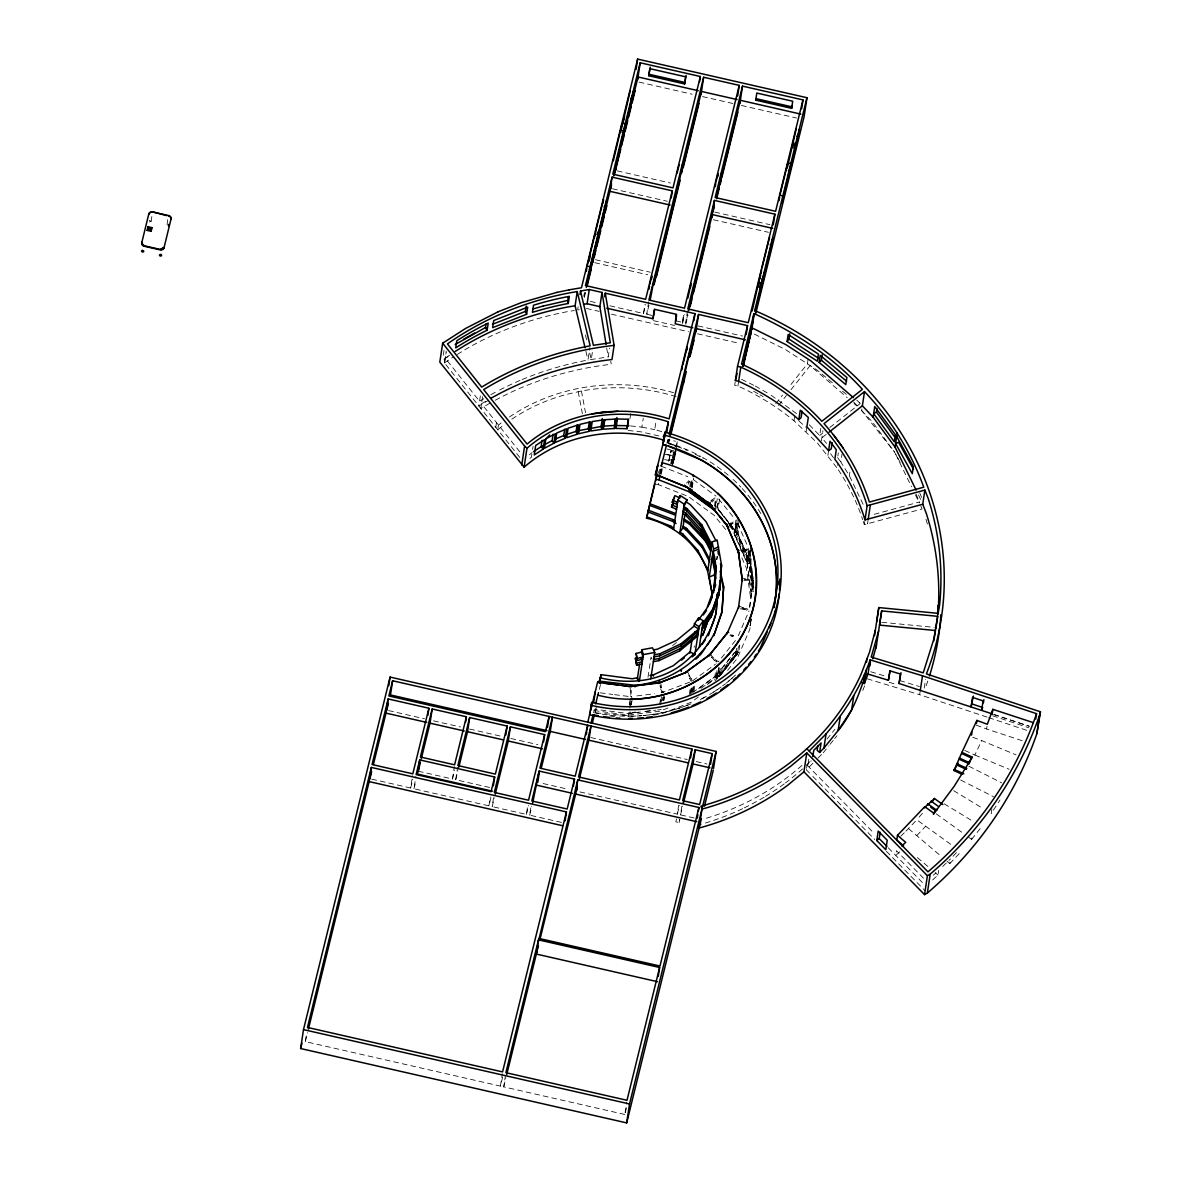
<?xml version="1.0" encoding="UTF-8"?>
<svg xmlns="http://www.w3.org/2000/svg" width="1182" height="1182" viewBox="0 0 1182 1182"><rect width="100%" height="100%" fill="white"/><g stroke="black" fill="none" stroke-linecap="round" stroke-linejoin="round"><path stroke-width="0.75" stroke-dasharray="5 3.75" d="M149.287 221.965L151.133 221.182L149.183 220.532M167.622 219.734L166.972 225.821M614.537 694.661L630.538 696.686L631.557 688.264M716.839 559.736L717.267 556.427M749.477 607.09L753.451 579.712M751.25 594.443L747.009 563.075L734.495 534.766L736.312 522.769M749.787 607.282L753.082 582.49M751.191 618.94L749.802 629.326L737.287 658.315L727.285 670.77M151.104 221.448L151.917 216.129M502.631 1077.142L500.429 1086.11L305.325 1041.608L306.67 1032.743M443.28 355.235L444.048 350.064M519.814 457.464L444.476 362.889L446.264 351.054M444.58 362.815L446.102 352.753M371.665 779.115L410.656 788.01L412.533 775.599M490.914 797.717L488.92 805.858L413.966 788.763L415.857 776.352M480.35 395.955L478.828 406.017A311.974 281.818 8.6 0 1 488.742 400.196M482.611 396.679L480.823 408.499L490.56 402.781M496.484 422.55L495.775 427.278A184.555 166.706 8.6 0 1 501.109 423.008M498.006 428.194L498.479 425.047M418.236 771.196L452.47 778.997L454.346 766.586M489.643 787.478L455.72 779.736L457.597 767.325M531.885 454.139L531.412 457.286L528.531 459.576M532.594 449.411L533.082 446.249M488.92 805.858L490.249 796.993M493.515 797.732L492.17 806.597L494.342 797.732M578.131 306.788L577.643 309.935L579.254 309.669M583.834 296.209L584.381 292.663M522.134 379.555A311.974 281.818 8.6 0 1 587.986 360.037L589.862 347.611M592.33 352.399L591.251 359.491L589.596 352.487M493.884 806.996L526.404 814.413L527.748 805.533M561.465 822.406L529.669 815.152L530.999 806.287M590.409 359.624L608.183 356.964L609.528 348.099M500.429 1086.11L502.306 1073.699M624.85 1114.493L503.724 1086.864L505.335 1076.226M651.962 315.417L643.496 313.481L644.84 304.616M629.976 418.635L630.774 413.316M648.637 301.809L646.761 314.235L648.948 305.325M595.24 712.524L595.698 708.831M596.452 706.334L594.93 713.987M630.523 425.904L641.9 427.145L643.244 418.28M661.728 431.593L654.739 429.627L656.069 420.762M675.941 320.883L682.383 322.346L684.26 309.935M725.645 529.477L714.002 515.175L688.308 496.484L658.433 484.694L659.157 479.966M660.28 472.564L660.797 469.121M660.457 473.805L661.418 467.496M687.51 310.674L685.634 323.1L687.821 314.19M667.815 442.792L668.288 439.615L675.469 441.241M629.238 705.27L630.272 698.399M627.997 716.676L628.543 713.056L635.428 712.155L628.543 713.056M629.799 704.768L630.302 701.458M629.873 708.151L630.878 701.517M630.907 704.679L631.41 701.369M630.996 705.181L631.498 701.872M631.424 704.531L632.178 699.567M675.587 450.992L672.853 462.384L668.628 461.423L671.243 450.298L674.065 450.948M668.628 461.423L671.243 450.298L670.608 453.341L674.833 454.302M673.651 452.204L674.937 452.499M672.292 465.427L674.878 451.376M672.602 463.61L673.858 455.897M672.794 463.654L674.065 455.942M674.494 454.316L673.149 454.272M673.947 460.404L675.557 453.888M675.144 454.789L675.321 453.725L675.336 454.73M676.119 450.209L677.271 441.654L675.277 449.766M676.739 446.279L674.464 445.762L676.739 446.279L676.946 443.531M677.138 443.693L676.577 445.762M648.017 677.168L651.06 657.074L653.351 661.698M689.8 486.6L690.849 479.729M690.687 486.925L691.692 480.276M691.189 485.507L692.534 476.642M691.455 487.412L692.46 480.764M691.795 487.028L692.8 480.38M692.224 487.9L693.731 477.942M659.645 704.502L660.649 697.868M660.753 701.532L661.506 696.567M660.679 704.768L661.698 697.557M662.26 700.645L662.762 697.336M663.132 700.232L663.634 696.922M663.353 700.704L664.358 694.07M664.151 700.128L664.653 696.819M714.445 506.059L715.45 499.41M715.11 506.679L716.115 500.03M715.243 507.004L716.455 499.646M715.465 510.787L717.252 498.73M735.145 382.141L734.672 385.288L737.923 386.041A233.268 210.721 8.6 0 1 793.994 420.792L817.501 443.176L837.299 468.294L838.023 463.566M625.115 1112.72L626.726 1102.067M717.046 508.26L718.301 499.986M689.224 694.765L690.48 686.491M717.489 507.965L718.745 499.69M690.421 693.125L691.426 686.225M719.631 499.114L718.065 509.516L720.266 512.294M690.657 693.317L691.662 686.683M691.086 693.745L692.091 687.126M691.618 690.938L692.12 687.614M737.923 386.041L738.647 381.313M692.534 691.5L694.041 681.556M692.903 691.898L693.893 685.264M693.982 691.16L694.735 686.195M579.904 791.925L677.286 814.147L678.616 805.267M716.691 559.633L717.193 556.234L717.932 559.751M676.562 818.875L675.838 821.815L679.103 822.554L679.576 819.392M694.1 817.974L680.537 814.886L682.413 802.46M735.898 520.228L733.904 533.466L735.086 532.698L737.095 519.445M749.536 551.255L748.043 561.184L746.655 561.657L734.982 535.239L736.741 523.656M738.322 520.139L736.563 531.723L735.529 532.402L737.036 522.474M692.578 692.667L714.874 676.414L715.612 671.45M748.043 561.184L736.534 534.722L738.292 523.124M698.665 688.648L715.657 676.267L716.425 671.125M750.496 555.643L749.757 560.608L748.561 561.007L737.051 534.545L738.809 522.946M701 688.352L715.937 677.611L716.942 670.992M736.696 648.312L735.943 653.277L717.577 675.808L716.366 674.996L717.119 670.017M716.292 678.01L717.297 671.391M752.195 576.934L750.452 563.784L738.011 534.663L739.341 525.916M717.001 678.808L718.759 667.209M717.577 675.808L718.833 667.534M739.74 645.18L738.735 651.799L737.302 654.193L718.804 676.636L718.035 676.119L719.291 667.83M720.34 668.539L719.084 676.828L738.735 651.799M746.655 561.657L748.664 548.418M747.009 563.075L748.812 551.078M752.816 582.032L751.309 591.96L747.216 563.607L749.225 550.369L753.318 578.707M748.561 561.007L750.555 547.768M714.933 680.995L734.436 656.764L735.559 651.105L738.351 652.154L720.34 675.144M751.324 581.189L748.871 563.459L750.88 550.206M751.87 581.13L749.432 563.415L750.673 555.126M718.035 676.119L736.386 653.587L737.14 648.608M750.452 563.784L751.279 558.347M737.228 654.665L738.292 647.573M753.54 586.863L752.786 591.827L751.575 582.962M751.087 619.028L750.053 625.884L750.511 624.584M750.792 623.224L750.053 625.884L751.309 619.796M793.994 420.792L794.703 416.064M808.119 359.092L807.409 363.82L789.34 386.544M806.168 431.607L806.892 426.879M809.271 424.826L819.702 435.478L820.781 428.386M821.387 441.004L822.938 430.765M827.888 455.425L828.597 450.697M837.846 456.03L838.319 452.869M863.082 504.3L849.356 475.666L840.845 462.044L842.042 454.154M849.356 475.666L849.902 472.106M806.597 768.256L807.084 765.094L811.251 760.883M808.06 764.104L808.872 758.785M900.137 462.295L894.346 451.834L861.648 410.523L862.372 405.795M920.881 506.118L922.019 508.984L864.293 524.631L864.766 521.469M868.223 519.179L867.514 523.907L866.495 520.996M987.044 717.105L919.64 694.706L920.364 689.978M924.25 688.087L925.58 679.222M932.598 879.955L938.02 875.094L938.744 870.366M947.048 861.294L949.796 863.628L950.269 860.481M1022.105 740.671L986.615 728.999L987.325 724.27M968.708 837.255L971.663 839.368L972.372 834.64M991.89 808.769L991.181 813.497L1000.016 799.992M694.174 647.322L694.381 645.948M674.715 456.429C673.592 460.995 674.346 454.509 674.567 457.079M674.272 458.247L674.449 457.493M305.325 1041.608L307.527 1032.654M410.656 788.01L412.843 779.145M413.966 788.763L415.975 780.622M452.47 778.997L454.656 770.103M455.72 779.736L457.907 770.856M584.174 296.239L585.031 292.722M584.322 297.45L585.607 292.176M643.496 313.481L645.682 304.587M526.404 814.413L528.576 805.548M529.669 815.152L531.826 806.36M682.383 322.346L684.127 315.225M682.531 323.513L684.733 314.604M685.796 324.267L687.983 315.372M593.586 712.643L594.443 709.156M599.333 689.357L600.53 684.467M594.871 712.835L595.728 709.363L628.469 713.529L643.052 711.727M503.724 1086.864L505.896 1078.014M658.832 476.021L660.827 467.85M666.943 443.176L667.815 439.601M667.49 442.851L668.288 439.615M660.856 473.406L662.171 468.057M668.288 443.132L669.175 439.571M658.433 484.694L654.931 483.896M661.019 474.573L662.334 469.224M668.894 442.526L669.766 438.965M672.13 464.053L675.365 450.726M672.691 463.802L675.882 450.844M673.031 463.477L675.941 451.066M677.286 814.147L679.443 805.356M680.537 814.886L682.694 806.109M679.103 822.554L679.827 819.614M625.293 1112.72L626.593 1107.401M862.816 690.495L864.736 685.486M738.336 635.724L749.019 610.991M734.436 656.764L739.459 645.121M657.753 473.923L660.531 467.762M688.279 484.265L689.623 481.281L687.377 483.852M964.778 750.422L974.825 755.032L981.71 740.597L1016.106 754.87M971.663 839.368L981.725 826.632M775.776 403.579L782.558 395.069M778.51 405.411L786.429 395.453M790.95 389.764L810.158 365.607L847.184 397.61M735.44 640.526L718.375 661.743L711.328 656.985L716.868 663.176M716.366 674.996L734.583 652.361L735.943 653.277M715.657 676.267L735.16 652.036M720.222 675.69L737.332 654.429M826.972 739.119L834.891 729.324M823.204 752.831L828.937 745.739M830.074 744.32L833.517 740.05M834.669 738.632L836.959 735.795M919.168 817.102L922.714 812.98M686.565 483.216L688.84 480.616M709.156 503.901L714.829 497.386M712.111 502.099L714.223 499.676M905.914 831.168L916.804 819.85L952.175 845.337M916.789 835.615L925.639 826.218M953.002 856.256L956.74 852.281M949.796 863.628L961.01 851.72M806.523 765.079L810.35 761.208M812.847 763.291L806.36 769.822L811.532 775.082M818.018 758.061L821.904 754.131M900.684 836.265L904.614 832.438M942.66 866.539L950.505 858.9M899.724 851.838L895.749 855.413L896.458 850.685L925.27 880.029M933.307 875.227L936.026 872.789M529.255 454.848L532.122 452.558M672.588 645.608L676.872 642.21M826.203 434.429L821.859 437.857L826.543 443.383M819.702 435.478L822.598 433.203M829.838 427.5L860.245 403.535L857.497 401.171M691.219 681.526L689.49 678.054L692.238 681.128L715.391 664.254M698.37 696.981L691.101 702.271L662.275 713.559M707.338 684.452L714.8 679.089M449.544 355.221L445.186 358.146L479.552 401.274A311.974 281.818 8.6 0 1 483.763 398.748M443.915 359.431L449.633 355.59M444.476 362.889L453.061 357.112M710.87 500.607L715.317 497.696M729.131 524.675L734.79 520.952M730.402 525.103L733.121 523.316L730.461 524.217M457.316 354.408L464.674 349.872A310.482 280.459 8.6 0 1 567.035 311.738L574.393 310.497M485.699 401.319L481.532 403.771L521.631 454.124M495.273 400.255L500.607 397.388A308.635 278.789 8.6 0 1 565.218 372.803L576.565 370.069A308.635 278.789 8.6 0 1 611.271 364.278L610.754 361.264M689.594 682.162L661.403 692.903L660.058 685.501L663.501 692.371M667.963 707.988L659.704 711.224L627.745 715.14L592.477 710.323M726.25 524.572L732.574 522.414M734.982 535.239L736.534 534.722M737.051 534.545L738.085 534.19L749.757 560.608L753.082 581.027M747.334 548.862L740.597 551.152L747.807 550.502M741.868 551.817L747.718 549.822M874.237 514.347L919.847 501.862M676.089 396.605A181.201 163.692 8.6 0 0 581.426 391.006L566.06 394.507A181.201 163.692 8.6 0 0 511.51 419.403M628.469 713.529L638.945 712.229M645.919 711.357L651.149 710.707M630.538 696.686L631.631 696.553M636.891 695.917L643.894 695.046M645.638 694.839L654.4 693.76M644.884 711.505L655.818 710.175M657.635 709.939L661.285 709.495M653.277 715.125L660.575 714.223M738.041 550.369L747.615 549.497M747.216 563.607L748.871 563.459M749.432 563.415L750.526 563.312L752.875 581.042M744.069 580.584L749.004 580.126L744.542 579.52L749.004 579.106L742.399 578.205M673.932 456.193L672.661 456.311L673.947 456.607M595.979 712.864L632.296 716.159A153.291 138.471 8.6 0 0 641.501 715.671M881.787 622.279L934.208 627.361M628.189 430.47L641.191 431.873L662.762 436.823M600.308 692.844L612.749 694.425M609.557 715.952L614.98 716.632M742.222 608.065L748.103 608.863M740.006 608.774L747.925 609.853M641.9 427.145L654.739 429.627M639.078 82.105L692.194 94.22M702.536 96.584L732.825 103.484M741.424 105.449L796.565 118.023M617.27 170.902L670.386 183.018M612.439 188.765L667.313 201.28M714.785 212.11L769.91 224.683M713.352 219.734L768.492 232.307M595.462 259.715L650.336 272.229M594.723 262.685L647.839 274.8M590.379 301.366L597.471 302.991M609.853 305.813L641.723 313.082M698.089 325.937L742.562 336.072M653.351 320.632L674.582 325.464M586.405 308.458L599.156 311.368M611.389 314.161L688.515 331.743M697.454 333.782L739.43 343.356M669.633 443.871L676.784 445.496M667.106 449.042L670.49 449.825M671.066 451.524L675.277 452.484M674.907 452.706L673.592 452.455L670.933 463.359L672.218 463.654M667.062 454.346L674.213 455.986M664.712 454.198L674.006 456.355M673.592 457.966L672.307 457.67L673.504 458.424M672.248 457.922L673.563 458.188M673.149 459.783L671.864 459.502L673.06 460.256M671.804 459.739L673.119 460.005M664.52 459.532L673.371 461.556M672.706 461.615L671.42 461.32L672.602 462.073M671.361 461.571L672.661 461.822M590.69 737.509L687.274 759.538M696.228 761.577L706.954 764.03M388.538 710.574L424.515 718.774M433.513 720.828L460.492 726.974M469.49 729.028L501.862 736.416M510.86 738.469L537.84 744.616M543.07 783.533L567.774 789.162M870.765 671.745L885.791 676.326M899.783 680.566L919.448 686.55M889.174 682.295L896.104 684.393M867.293 678.808L919.64 694.706M993.826 714.608L1029.315 726.28L993.885 714.416M992.658 715.79L1028.946 727.846M988.758 717.681L1026.774 730.313M976.199 725.142L986.615 728.999M972.786 737.287L981.71 740.597M739.031 606.13L748.014 609.528M742.133 608.39L747.659 610.473M729.944 635.561L733.047 636.729L729.412 634.261L733.579 635.842L728.171 632.193M661.226 466.225L687.776 476.701M974.825 755.032L1009.206 769.305M741.572 379.333L753.717 385.273M754.323 334.107L785.188 349.399L817.412 370.306L827.149 378.403M968.856 766.202L1001.656 782.839M960.656 780.031L993.456 796.668M753.599 391.257L758.356 393.902M759.937 394.773L763.099 396.531M755.239 386.012L769.822 394.389M953.682 790.684L981.799 807.794M944.226 803.819L973.909 821.874M771.166 395.29L796.919 413.848M736.386 653.587L737.302 654.193M714.15 660.132L716.528 661.743M936.292 813.881L962.813 833M693.361 479.641L715.952 496.085M828.538 379.57L834.108 384.194M842.456 391.139L846.637 394.611M908.53 828.626L941.537 856.625M917.395 857.585L928.402 866.923M935.272 872.759L938.02 875.094M854.039 403.535L856.787 405.899M798.943 421.014L805.814 427.116M807.084 765.094L874.059 833.325M888.229 847.76L923.305 883.471M812.817 776.397L874.754 839.501M886.382 851.321L925.092 890.755M853.67 402.057L857.186 405.781M861.648 410.523L872.419 421.93L894.346 451.834M710.604 654.592L716.794 661.506M714.874 676.414L715.937 677.611M688.604 675.498L693.095 680.507M718.626 498.967L734.746 518.809M718.154 509.634L722.675 515.189M723.798 516.564L737.332 533.215L750.171 562.277L752.313 577.141M734.362 535.18L736.622 537.958L749.447 567.005L751.457 580.864M729.811 525.281L735.529 532.402M729.368 525.576L735.086 532.698M738.085 534.19L718.124 509.043L738.085 534.19L750.526 563.312M721.375 513.682L738.011 534.663M837.61 457.611L840.845 462.044M830.591 453.711L833.768 458.069M687.569 671.834L692.238 681.128M660.738 689.269L662.496 692.77L660.679 682.753M918.473 494.933L920.822 499.764M895.867 454.582L911.499 486.792M915.415 494.844L919.315 502.897M737.716 523.656L747.925 546.764M741.868 557.815L746.285 567.803L750.673 598.166M916.153 494.15L919.537 502.69M585.43 334.979L586.686 340.224M585.917 351.276L587.986 360.037M581.426 391.006L585.548 412.784M578.22 391.73L582.49 414.35M630.109 688.16L631.897 698.06M629.991 711.8L630.169 712.805M606.691 347.981L608.183 356.964M752.579 578.958L753.614 586.198M751.693 582.593L752.949 591.251M752.121 582.903L753.348 591.768M753.111 582.815L754.042 589.907M752.432 578.692L753.584 587.498M732.219 678.054A153.202 138.383 8.6 0 1 722.542 685.915M721.094 686.978A153.202 138.383 8.6 0 1 699.478 699.951A153.291 138.471 8.6 0 0 705.669 696.7M643.835 715.479A153.202 138.383 8.6 0 0 691.16 703.733A153.291 138.471 8.6 0 1 643.333 715.509M642.048 715.642A153.202 138.383 8.6 0 1 595.551 713.012M667.18 442.629A156.467 141.352 8.6 0 1 700.926 456.503M702.492 457.375A156.467 141.352 8.6 0 1 729.072 475.873M733.047 479.39A156.467 141.352 8.6 0 1 740.937 487.176M742.207 488.535A156.467 141.352 8.6 0 1 762.523 516.519M509.457 416.965A184.555 166.706 8.6 0 1 673.622 392.705M927.811 681.039A317.869 287.137 8.6 0 1 925.432 687.806M856.802 400.137A317.869 287.137 8.6 0 1 859.358 402.722M919.685 492.82A317.869 287.137 8.6 0 1 921.783 497.903M925.949 519.267A314.545 284.138 8.6 0 1 928.003 526.167M838.289 469.771A233.268 210.721 8.6 0 1 862.727 519.711M863.259 521.351A233.268 210.721 8.6 0 1 864.293 524.631M802.608 768.876A261.03 235.809 8.6 0 1 785.572 782.853M784.198 783.873A261.03 235.809 8.6 0 1 765.596 796.313M764.104 797.2A261.03 235.809 8.6 0 1 744.202 807.912M742.636 808.665A261.03 235.809 8.6 0 1 701.473 824.179M801.957 765.375A261.03 235.809 8.6 0 1 703.896 818.949M498.08 429.539A181.201 163.692 8.6 0 1 504.655 424.323M490.885 394.67A311.974 281.818 8.6 0 1 498.139 390.769M499.602 390.016A311.974 281.818 8.6 0 1 520.612 380.19M668.657 443.693A155.743 140.688 8.6 0 1 687.2 450.49M695.312 454.287A155.743 140.688 8.6 0 1 703.142 458.453M735.544 674.981A153.291 138.471 8.6 0 1 726.324 682.974M717.769 689.283A153.291 138.471 8.6 0 1 711.8 693.14M670.977 463.137L672.159 463.891L670.977 463.137M669.086 459.591L673.297 460.566L669.086 459.591"/><path stroke-width="1.5" d="M723.65 586.641L722.113 611.05L713.78 635.68L721.862 612.66L723.65 586.641L720.311 571.187M717.046 599.658L716.056 613.901L717.43 596.127M701.872 630.036L711.062 616.974L718.878 595.167L719.882 580.923M718.878 595.167L720.089 580.525M720.459 575.191L720.828 569.842L720.503 572.029M720.222 581.5L719.602 590.394L711.786 612.202L702.581 625.263M720.473 577.939L721.552 565.114L717.134 539.982L712.096 541.977L707.663 571.364L711.992 592.891L709.274 576.979L714.371 574.969L715.14 569.813M716.573 595.034L719.602 590.394L721.552 565.114M711.564 598.358L712.199 591.517M713.662 592.492L715.361 570.611L712.436 556.072M718.242 549.32L713.145 551.344C718.553 569.709 715.465 589.759 707.752 607.046M715.701 584.662L714.046 589.892L716.07 565.883M675.941 320.883L676.562 314.501M752.86 609.513L752.934 609.04C763.217 567.39 748.989 522.68 718.065 493.293L718.006 493.751M141.751 242.783L141.825 242.31A3.118 2.822 8.6 0 0 144.204 245.753L160.235 249.417A3.236 2.925 8.6 0 0 164.091 247.289L164.017 247.762A3.236 2.925 8.6 0 1 160.176 249.89L144.13 246.225A3.118 2.822 8.6 0 1 141.751 242.783L148.769 214.031A3.221 2.911 8.6 0 1 152.611 211.918L168.745 215.597A3.044 2.748 8.6 0 1 171.05 218.951L170.976 219.424A3.044 2.748 8.6 0 0 168.671 216.07L168.745 215.597M148.769 214.031L148.71 214.503A3.221 2.911 8.6 0 1 150.868 212.405M147.115 230.401A4.122 1.345 -34.6 0 1 149.36 228.791L149.464 228.348A4.122 1.138 61.1 0 0 148.001 226.737L147.129 230.401L151.148 231.317L152.035 227.683L148.016 226.767M149.449 228.392L149.937 228.495A4.122 1.345 -34.6 0 1 152.064 227.668M149.36 228.776L149.833 228.894A4.122 1.138 61.1 0 1 151.163 231.317M152.611 211.918L166.869 215.656M701.399 818.683L626.682 1122.9L300.627 1048.537L303.493 1029.611L390.075 677.079L716.129 751.442L713.529 768.64M308.413 1029.064L369.183 781.612L371.325 767.428L566.429 811.916L565.085 820.796M371.237 769.851L369.892 778.716L371.636 771.624M388.775 685.678L390.075 677.079M373.379 764.532L386.012 713.13L388.154 698.931L428.918 708.24L427.84 715.332M387.814 703.068L386.736 710.16L388.405 703.393M498.213 311.738L465.664 328.389L442.674 343.194L439.807 362.12L524.099 467.2A139.062 125.617 8.6 0 1 663.811 440.192M690.598 757.898L691.928 749.019L392.616 680.758L390.474 694.957L546.971 730.653M493.322 785.867L494.667 777.002L419.713 759.908L417.571 774.107L492.51 791.201M419.58 762.316L418.236 771.196L420.423 762.301M486.098 323.942L485.492 327.532L487.147 330.206A310.482 280.459 8.6 0 0 455.735 347.877L456.813 340.756A310.482 280.459 8.6 0 1 488.225 323.085L487.147 330.206L485.551 327.503L455.144 344.523M421.294 758.741L430.026 723.162L432.184 708.978L466.402 716.78L465.605 722.113M526.625 314.249L527.704 307.128L493.707 320.544L492.628 327.665L526.625 314.249L525.399 311.398L526.212 306.064M458.779 767.295L467.525 731.717L469.668 717.533L507.167 726.073L505.822 734.953M521.75 464.984L524.601 446.057L442.674 343.194M524.099 467.2L526.965 448.273L524.601 446.057M542.095 440.339L541.134 446.648L543.144 449.13L534.249 454.952L535.682 445.496L544.577 439.66L543.144 449.13M545.862 438.817L544.429 448.273L553.9 443.235L555.333 433.764L545.862 438.817L549.719 434.976M567.981 296.948L568.291 303.464A310.482 280.459 8.6 0 0 532.432 312.344L533.496 305.222A310.482 280.459 8.6 0 1 569.369 296.342L568.291 303.464L567.508 300.494L543.203 306.035M553.9 443.235L552.142 440.605L553.102 434.296M495.214 794.186L508.275 741.011L510.417 726.827L544.666 734.628L543.587 741.72M585.075 347.774L575.102 305.769L577.244 291.57L569.901 292.811A310.482 280.459 8.6 0 0 447.446 343.888L481.695 387.09A311.974 281.818 8.6 0 1 590.143 345.838L577.244 291.57M579.978 294.569L580.51 291.023L589.271 289.531L602.007 292.442L610.326 342.78L593.408 345.292L580.51 291.023M586.316 271.432L586.848 267.886M565.232 438.271L566.666 428.815L556.707 433.04L555.274 442.496L565.232 438.271L563.755 435.523L564.701 429.214M594.516 237.331L595.063 233.785L587.129 266.098L590.379 266.851L589.316 273.943L597.25 241.63L598.314 234.538L596.688 234.154M592.95 262.286L593.438 259.124M583.539 304.335L587.114 303.73L589.271 289.531M593.925 257.72L594.398 254.573M602.938 203.068L603.485 199.522L595.536 231.835M598.801 232.573L597.723 239.665L606.735 200.26L598.801 232.573L597.176 232.204M613.295 160.885L621.776 125.011M671.199 197.955L672.277 190.849L612.084 177.123L609.942 191.321L670.135 205.047M610.666 188.366L611.463 183.047M620.698 132.118L630.198 90.748M614.773 173.459L615.497 168.716M616.221 165.776L615.497 170.504L620.727 149.198M577.097 425.047L576.136 431.356L577.052 434.296L566.68 437.665L568.114 428.209L578.486 424.84L577.052 434.296M623.963 132.857L625.042 125.765L616.029 165.17L623.963 132.857L622.338 132.487M624.451 130.892L633.463 91.487L624.451 130.892L622.811 130.522M606.1 344.39L599.865 306.64L602.007 292.442M636.079 69.428L637.63 59.1L806.966 97.722L804.1 116.634L755.771 313.378M604.741 296.741L605.273 293.195L694.972 313.644L693.893 320.736M637.556 80.125L640.171 62.779L700.365 76.505L699.552 81.824M589.257 431.327L590.69 421.871L579.993 424.353L578.559 433.809L589.257 431.327L588.341 428.401L589.301 422.092M532.683 802.844L539.155 771.063L574.496 779.115L573.418 786.207M537.78 782.321L539.125 773.456M547.458 727.491L549.128 716.455L545.39 731.658L388.878 695.962L392.616 680.758M648.755 75.751L649.834 68.659L685.693 76.83L684.629 83.937L648.755 75.751L650.189 67.182M541.238 768.27L550.295 731.407L552.437 717.208L539.923 768.137L575.206 776.175L587.72 725.26L587.011 729.988M602.318 418.531L601.136 426.421L601.756 429.406L590.808 430.972L592.241 421.516L603.175 419.95L601.756 429.406M605.273 293.195L614.123 345.351L611.981 359.55A308.635 278.789 8.6 0 0 577.289 365.341L565.942 368.075A308.635 278.789 8.6 0 0 501.316 392.66L491.269 398.053M603.337 423.008L603.825 419.861M604.756 419.713L603.337 429.184L614.418 428.534L615.852 419.063L604.756 419.713L603.337 424.56M614.418 428.534L615.054 419.196M616.413 420.644L616.886 417.482M506.768 1074.468L536.347 954.066L538.49 939.867L659.615 967.497L658.271 976.362M537.78 945.497L536.702 952.603L538.46 945.482M538.312 941.951L577.791 779.869L698.917 807.498L698.385 811.044M616.014 428.431L617.447 418.975L628.573 419.255L627.154 428.711L616.014 428.431L615.704 425.372L602.864 426.17L579.047 430.558M628.1 419.388L627.154 428.711M649.021 289.162L649.494 286.014M651.43 279.38L651.903 276.219M540.204 938.345L575.649 794.068L577.791 779.869M577.171 785.808L576.373 791.127L577.23 787.611M586.287 734.716L586.76 731.569M684.629 83.937L686.062 75.367M591.015 705.314A156.467 141.352 8.6 0 0 776.766 605.76A156.467 141.352 8.6 0 0 665.097 432.198L664.254 435.035A153.202 138.383 8.6 0 1 773.589 604.962A153.202 138.383 8.6 0 1 591.739 702.433L589.596 714.77A156.467 141.352 8.6 0 0 779.248 593.645M590.542 710.323L591.739 702.433M656.409 276.751L657.118 272.023M593.704 702.167L595.27 691.884M579.387 778.835L588.872 740.198L591.015 726.014L578.515 776.929L679.428 799.948L691.928 749.019M600.929 682.827L597.737 681.615L600.338 682.694M606.691 308.192L652.981 318.756L654.414 309.285L676.148 314.249L675.232 323.824L692.829 327.842M654.651 309.507L652.981 318.756M716.307 612.158C710.766 634.926 696.789 654.621 677.389 667.712C654.193 682.516 626.401 684.023 600.16 677.833L599.895 679.576L601.106 674.686L632.207 678.764L637.556 677.774L638.62 680.995M599.747 682.62L631.749 686.683M598.52 692.622L597.87 695.179C661.462 711.889 734.583 674.966 752.668 610.4C770.546 545.744 725.763 478.577 662.127 462.768L666.412 445.318L662.821 444.506L664.254 435.035M601.106 674.686L599.215 682.915M701 94.604L703.63 77.258L739.252 85.37L737.642 96.023M707.663 571.364C697.868 544.281 674.301 524.808 646.524 518.174L655.655 479.168L657.724 465.427L655.33 475.223L658.832 476.021L655.389 474.765L668.391 421.826A139.062 125.617 8.6 0 0 526.965 448.273M663.663 441.654L664.964 432.169M714.726 510.447L689.017 491.742L659.157 479.966L659.866 475.238M661.226 466.225L662.127 462.768L661.299 465.767M666.84 432.139L668.391 421.826M628.721 686.683L660.753 682.28L686.24 672.351M687.909 298.041L691.027 283.517M690.303 288.245L690.79 285.084M650.78 678.675L654.754 652.42L652.449 647.795L641.782 649.76L641.427 652.124L636.108 653.454L637.379 660.472L642.712 659.113M630.553 699.803L630.627 699.33C685.353 698.828 738.248 662.762 752.934 609.04M690.451 303.508L694.292 284.256L692.859 293.712M636.67 665.215L635.384 658.182L636.67 665.215L641.989 663.885M637.379 660.472L636.108 653.454M681.925 369.789L682.398 366.642M635.015 686.905L635.251 685.294C668.052 682.354 698.37 663.205 714.017 634.069M686.727 350.212L687.215 347.05L682.841 364.869M637.334 679.148L639.61 664.151M683.329 383.766L684.038 379.038M639.432 680.862L643.392 654.606L641.782 649.76M715.258 186.638L715.745 183.491M717.666 176.857L718.154 173.695M711.815 217.754L714.43 200.408L774.904 214.193L773.294 224.846M714.076 204.604L712.997 211.711L714.312 206.362M695.932 331.802L698.562 314.456L747.541 325.626L746.197 334.506M717.814 192.119L721.641 172.868L720.222 182.324M676.547 509.324L671.494 507.063L673.371 501.877M677.271 504.537L672.218 502.291L674.863 495.657L679.916 497.918L680.271 495.553L687.111 499.956L683.861 506.531L686.978 508.585L701.768 524.778L711.741 544.341M670.371 527.364L670.578 525.99L646.731 516.8M676.045 523.552L672.632 521.351L672.898 519.592L648.194 510.151M673.504 529.418L677.951 500.045L680.271 495.553M653.351 676.178L653.557 674.804L673.326 665.673L690.199 651.799L694.898 654.636L692.164 656.911M739.888 103.469L742.503 86.123L802.977 99.909L801.632 108.788M653.351 661.698L659.039 660.59L659.364 658.418L680.285 648.549L698.06 633.729L694.927 631.838M654.074 656.911L659.748 655.818L660.073 653.676L680.995 643.821L698.769 629.001L694.07 626.164L694.44 623.8L698.621 617.95L703.275 620.757L699.301 647.012M679.768 533.54L684.215 504.167L687.111 499.956M659.113 682.088L659.349 680.477M707.87 569.99L697.882 550.428L683.107 534.22L679.975 532.166L682.871 527.955L684.925 514.333M689.017 491.742L689.549 488.314M682.9 535.594L683.107 534.22M710.692 551.255L700.719 531.693L685.944 515.5L686.269 513.313L683.137 511.259L685.072 508.452M710.545 542.981L711.416 546.483L701.443 526.921L686.668 510.727L686.978 508.585M714.859 508.334L713.943 509.383L689.933 491.904L690.436 488.58M693.982 476.272L692.8 474.868M709.584 561.613L702.123 547.281L686.284 530.171L686.55 528.413L683.137 526.212M710.766 550.177L706.644 542.375L689.727 524.365L689.963 522.754L684.053 518.987M755.741 100.145L756.805 93.053L792.708 101.238L791.644 108.33L755.741 100.145L756.096 98.682L791.999 106.868M659.039 660.59L679.96 650.735L680.285 648.549M680.995 643.821L680.684 645.963L659.748 655.818M697.676 551.802L697.882 550.428M700.719 531.693L701.044 529.521L686.269 513.313M701.768 524.778L701.443 526.921L699.655 523.803M681.187 671.494L681.438 669.899M702.123 547.281L702.389 545.523L686.55 528.413M689.993 653.173L692.253 638.177M687.569 671.834L657.827 683.477L658.847 683.078M698.621 617.95L698.267 620.314L706.821 608.346L714.371 587.75M802.061 411.262L801.115 417.571L798.81 419.713L794.703 416.064A233.268 210.721 8.6 0 0 738.647 381.313L735.381 380.56L737.524 366.376L747.541 325.626M694.898 654.636L699.123 626.637L703.275 620.757M626.682 1122.9L629.533 1103.973L716.129 751.442M738.647 381.313L740.789 367.114L737.524 366.376M709.067 578.353L713.514 548.965L712.096 541.977M707.974 620.255L702.729 635.355L707.146 623.342M699.862 655.729L700.099 654.119M752.136 311.014L760.72 273.308M751.324 330.916L753.939 313.57C794.334 331.787 832.527 356.329 862.387 389.351L821.859 421.294C799.372 396.945 771.683 377.708 741.542 364.086L753.939 313.57M715.361 570.611L715.021 572.782L712.111 558.244M751.826 329.468L753.909 315.697M760.07 278.701L760.602 275.155M761.09 273.19L761.622 269.644M708.491 633.951L708.225 635.709L715.45 615.586M711.062 616.974L719.217 592.995M711.786 612.202L719.927 588.267M763.336 279.44L764.399 272.348L755.387 311.752L763.336 279.44L761.696 279.07M727.757 526.418L707.988 502.084L728.688 527.615M683.565 802.593L693.051 763.956L695.193 749.772L712.155 753.643L710.545 764.281M771.743 245.162L772.821 238.07L763.808 277.489L771.743 245.162L770.117 244.792M779.086 200.585L779.632 197.039M787.242 168.095L796.254 128.675M791.098 163.692L782.085 203.112L790.019 170.784L791.098 163.692L789.458 163.323M721.862 612.66L722.113 611.05M798.441 136.521L799.505 129.414L790.507 168.834L798.441 136.521L796.801 136.137M697.306 818.136L697.853 814.59M726.915 633.907L739.031 606.13M875.36 630.154L869.494 652.272L861.294 673.71A261.03 235.809 8.6 0 1 700.926 806.198L701.96 809.109L699.109 828.035A264.384 238.823 8.6 0 0 787.744 785.217L803.937 771.831L806.789 752.919L927.412 875.699L924.546 894.626L803.937 771.831M742.399 578.205L738.44 608.08M787.079 341.524L788.143 334.432L818.446 354.098L817.368 361.19L787.079 341.524L788.955 339.086L789.768 333.767M798.81 419.713L800.244 410.243L808.325 417.423L806.892 426.879L828.597 450.697L831.227 448.894L832.172 442.585M819.156 362.431L820.219 355.339L846.873 377.501L845.81 384.593L819.156 362.431L821.357 360.229L822.17 354.91M828.597 450.697L830.03 441.241L836.28 449.766L834.847 459.222L838.023 463.566A233.268 210.721 8.6 0 1 865.002 519.903L922.728 504.256L924.885 490.072L867.145 505.704A233.268 210.721 8.6 0 0 740.789 367.114M829.099 432.139L862.372 405.795L864.515 391.611C890.578 418.842 910.938 451.731 923.748 487.191L869.361 502.069C860.156 473.036 844.303 446.308 824.002 423.658L864.515 391.611M812.788 756.657L813.748 750.348L821.076 742.946L819.643 752.417L817.131 750.348L817.855 745.62M916.124 490.102L895.069 447.106L873.129 417.202L874.739 406.534L895.38 434.666L894.301 441.787L873.661 413.656L876.423 412.03L876.955 408.47M819.643 752.417L823.913 748.103L826.07 733.904C844.938 712.066 860.718 687.259 870.144 659.881L922.507 675.794L1036.555 713.677L1035.757 719.011M865.002 519.903L867.145 505.704M868.223 519.179L870.366 504.98M840.284 716.307L838.141 730.506C852.015 713.736 859.225 694.07 865.815 674.065M853.788 695.74L851.631 709.924L838.821 729.649L823.913 748.103M895.069 447.106L897.212 432.922M863.614 679.783L864.323 675.055M866.465 662.363L866.997 658.817M861.235 682.457L864.382 683.536L866.539 669.337M864.382 683.536L868.002 674.08L870.144 659.881M869.893 665.924L870.425 662.378M876.66 621.747L878.802 607.563L938.168 613.355L939.705 604.179A314.545 284.138 8.6 0 0 928.269 498.641L924.885 490.072M876.01 648.15L881.669 610.902L937.666 616.324L935.789 628.75M881.669 610.902L879.526 625.101L935.509 630.523L933.75 640.999M868.002 674.08L888.421 680.271L889.839 670.815L900.492 674.05L899.059 683.506L992.2 713.854M890.09 671.021L888.421 680.271M900.979 672.691L899.059 683.506M876.778 840.535L878.196 831.079L887.224 840.254L885.791 849.725L876.778 840.535L879.216 838.57L880.176 832.261M1033.423 722.66L992.85 709.333L987.325 724.27L976.908 720.414L961.926 752.358L971.973 756.982L969.58 761.474L954.406 785.956L933.44 814.25L933.617 813.068L924.782 806.685L897.478 835.349L896.769 840.092L903.639 845.928M920.364 689.978L922.507 675.794M924.782 806.685L924.605 807.867L927.988 803.952L936.824 810.335M927.988 803.952L927.796 805.134L931.18 801.219L938.552 806.523M931.18 801.219L931.002 802.401L934.386 798.485L942.852 804.602M934.386 798.485L931.948 802.283M924.546 894.626L927.353 893.06L930.204 874.133A426.613 385.376 8.6 0 0 1039.732 714.741L1040.456 711.8L926.393 673.903A317.869 287.137 8.6 0 0 754.677 310.556M962.045 774.254L954.022 770.561L961.926 752.358M972.165 704.014L982.715 707.516L981.651 710.338L983.084 700.882L972.535 697.38L971.102 706.836L973.347 696.124M971.53 735.16L972.018 732.013M969.58 761.474L969.225 763.838L959.178 759.213M976.435 723.561L976.908 720.414M959.356 758.031L969.403 762.656L971.973 756.982M983.424 702.788L983.897 699.641M992.141 714.061L992.85 709.333M927.353 893.06A426.613 385.376 8.6 0 0 1036.865 733.653L1039.732 714.741M1040.456 711.8L1036.865 733.653M874.532 635.65L878.802 607.563M937.666 616.324L933.839 639.048L923.231 672.853L871.237 657.059L878.64 630.804M742.887 366.331L751.796 327.769L785.912 344.671L810.882 360.879L853.389 397.61M743.389 365.799L751.072 332.497L742.887 365.859M164.017 247.762L171.05 218.951M300.627 1048.537L301.942 1043.174M371.325 767.428L307.468 1027.424L502.572 1071.911L566.429 811.916M388.154 698.931L372.049 764.518L412.799 773.826L428.918 708.24M419.713 759.908L416.123 774.579L491.062 791.659L494.667 777.002M432.184 708.978L420.378 756.997L454.612 764.813L466.402 716.78M469.668 717.533L457.877 765.552L495.361 774.107L507.167 726.073M637.63 59.1L581.47 287.758L569.059 289.856M588.976 261.296L590.232 256.199M623.269 121.657L624.524 116.545M612.084 177.123L585.445 285.571L645.638 299.297L672.277 190.849M640.171 62.779L612.808 174.168L673.001 187.894L700.365 76.505M590.379 266.851L598.314 234.538M586.331 287.448L611.537 184.791M613.739 175.867L638.029 76.978L698.222 90.704M587.336 285.143L591.222 269.319M594.132 257.513L595.876 250.362M596.762 246.787L600.722 230.682M601.594 227.107L604.224 216.38M605.11 212.804L606.868 205.653M621.599 145.637L624.229 134.984M625.101 131.438L627.716 120.771M628.588 117.225L631.203 106.572M632.075 103.011L635.133 90.586M510.417 726.827L494.312 792.413L528.546 800.214L544.666 734.628M649.731 284.434L651.74 276.278M677.094 173.045L679.103 164.889M703.63 77.258L648.903 300.036L684.526 308.162L739.252 85.37M650.248 299.977L652.996 285.187L655.404 275.391L653.971 284.847L678.926 183.254L682.768 164.002L681.334 173.459L701.473 91.442L737.095 99.569M656.852 274.963L680.123 180.211M683.196 167.696L699.005 103.322M539.155 771.063L531.811 800.968L567.153 809.02L574.496 779.115M715.982 181.91L717.991 173.754M714.43 200.408L687.791 308.901L748.265 322.701L774.904 214.193M742.503 86.123L715.14 197.512L775.614 211.297L802.977 99.909M590.291 711.889L587.779 722.172M688.692 310.63L712.288 214.592L772.762 228.392M716.499 197.453L740.36 100.307L800.835 114.107M590.749 710.116L597.737 681.615M690.17 306.478L691.913 299.371M693.657 292.25L709.821 226.442M716.632 198.753L719.232 188.145M720.104 184.614L720.976 181.068M721.833 177.536L737.908 112.113M600.16 677.833L598.964 682.723L599.2 681.113L635.251 685.294M591.059 722.911L593.054 714.755A155.743 140.688 8.6 0 0 598.328 715.775M595.728 703.911L597.782 695.06M538.49 939.867L505.866 1072.665L627.007 1100.294L659.615 967.497M592.315 723.236L594.443 714.563M694.972 313.644L669.115 418.886C621.555 403.313 565.779 411.543 527.098 444.077L483.674 389.587A308.546 278.716 8.6 0 1 614.123 345.366M646.524 518.174L654.931 483.896M655.685 480.867L656.542 477.38M669.145 434.237L698.562 314.456M670.046 436.01L690.805 347.877L689.372 357.333L696.42 328.655L745.384 339.825M671.081 433.617L686.314 371.606M690.155 355.974L693.997 340.327M791.644 108.33L792.354 105.405M762.035 267.945L769.556 237.331M787.833 162.953L779.898 195.266L783.149 196.005M757.987 287.196L759.228 282.099M792.25 147.676L793.506 142.579M735.381 380.56L737.125 373.482M759.612 287.581L760.868 282.468M793.876 148.046L795.131 142.948M754.692 310.541L806.966 97.722M695.193 749.772L682.679 800.687L699.641 804.558L712.155 753.643M698.917 807.498L659.984 966.034L538.844 938.405M704.472 806.154L713.263 770.369M1036.555 713.677L1036.54 713.751A423.156 382.244 8.6 0 1 927.959 871.843L806.818 748.738M872.848 658.788L876.497 644.988M709.259 604.49L712.406 595.92M767.325 631.69L760.307 648.046A155.743 140.688 8.6 0 1 758.401 651.105M768.728 628.425L770.841 623.52M672.218 502.291L674.538 497.785M671.494 507.063L673.046 504.064M954.022 770.561L958.011 763.07M700.852 654.296L704.827 648.563M706.821 645.697L710.796 639.979M702.906 623.121L712.111 610.075M702.197 627.849L711.387 614.803M702.093 644.412L705.166 640.053M703.29 614.98L706.496 610.473M700.808 636.98L702.935 633.98M682.856 643.052L680.684 645.963L698.444 631.129M933.617 813.068L937.001 809.138M689.933 491.904L690.953 490.737L712.037 506.265M691.972 489.57L691.293 490.353L712.377 505.881M809.227 750.91L826.07 733.904M901.763 845.928L905.737 842.352L897.478 835.349M695.858 659.113L698.518 656.852M679.96 650.735L697.72 635.916M806.789 752.919L790.595 766.291A264.384 238.823 8.6 0 1 701.96 809.109M694.07 626.164L677.197 640.038L657.428 649.169L653.882 649.819M681.556 660.103L684.363 657.798M168.509 226.176L168.42 224.417M533.629 451.583L542.553 445.732M455.188 351.423L465.383 345.144A310.482 280.459 8.6 0 1 567.744 307.01L575.102 305.769M463.566 339.337L474.632 333.088M927.412 875.699L930.204 874.133M544.148 444.875L552.142 440.605M492.436 324.311L525.399 311.398M555.333 439.098L563.755 435.523M498.154 311.767L521.114 302.695L556.958 292.382M142.328 250.2C139.668 251.544 144.603 253.376 143.598 250.643M160.22 254.278C157.428 255.918 163.027 257.233 161.299 254.514M713.514 548.965L718.597 546.956M566.872 434.355L577.496 430.913M532.919 308.99L543.262 306.02M637.719 658.3L643.038 656.97L641.427 652.124M636.995 663.028L642.328 661.698L641.25 658.477M556.899 292.397L569.118 289.856M643.392 654.606L654.754 652.42M654.4 654.784L660.073 653.676M653.69 659.512L659.364 658.418M588.341 428.401L590.054 428.076M649.997 675.469L653.557 674.804M598.594 412.887L604.844 411.942M592.182 413.818L618.009 411.218M633.847 686.048L639.285 685.383M642.905 684.939L659.201 682.945M614.093 425.505L628.898 425.742M603.854 683.137L617.92 684.925M621.437 685.383L626.711 686.048M649.125 74.289L684.984 82.459M630.76 98.209L632.385 98.579M623.889 123.43L625.514 123.8M788.394 170.415L790.019 170.784M604.032 206.983L605.672 207.352M587.114 303.73L599.865 306.64M655.655 479.168L659.157 479.966M550.295 731.407L585.578 739.444M588.872 740.198L688.013 762.818M693.051 763.956L709.998 767.827M386.012 713.13L426.776 722.424M430.026 723.162L464.26 730.978M467.525 731.717L503.237 739.858M508.275 741.011L542.508 748.827M537.012 785.247L572.339 793.314M575.649 794.068L696.774 821.682M369.183 781.612L562.499 825.701M536.347 954.066L657.473 981.695M303.493 1029.611L629.533 1103.973M143.495 245.043L142.623 244.083M649.642 503.65L675.173 513.357L674.937 514.953L649.391 505.261M647.928 511.909L672.632 521.351M668.643 446.264L701.901 460.3A153.335 138.501 8.6 0 1 773.811 607.622M672.543 500.149L677.596 502.409M671.819 504.877L676.872 507.137M961.749 753.54L971.796 758.164M956.77 763.705L966.817 768.33M956.593 764.887L966.433 769.408M954.199 769.379L963.832 773.811M694.44 623.8L699.123 626.637M683.802 520.597L689.727 524.365M686.742 502.32L690.155 504.522L706.009 521.631L715.952 540.75M672.898 519.592L675.173 521.07M682.871 527.955L686.284 530.171M788.955 339.086L819.259 358.752M677.951 500.045L684.215 504.167M683.536 508.659L686.668 510.727M682.812 513.446L685.944 515.5M670.578 525.99L673.71 528.044M160.87 248.87L162.23 249.018L162.569 247.629M930.751 807.262L935.169 810.453M821.357 360.229L846.608 381.225M879.216 838.57L886.943 846.445M862.372 405.795L873.129 417.202M689.963 522.754L704.472 538.194M720.074 516.46L722.379 519.297M876.423 412.03L894.877 437.192M833.369 434.695L843.002 447.845M896.68 436.468L913.376 466.595L912.297 473.701L895.601 443.56L898.571 442.275L913.509 469.239M702.389 545.523L709.85 559.854M701.044 529.521L711.032 549.083M922.728 504.256L926.112 512.825A314.545 284.138 8.6 0 1 937.873 614.847M720.813 576.24L723.414 588.237M717.917 551.462L718.656 554.964M720.488 563.74L721.227 567.257M714.637 573.211L715.731 578.471M714.371 574.969L715.465 580.229M712.82 553.471L715.745 568.01M779.765 579.047A156.467 141.352 8.6 0 1 779.529 589.981M662.821 444.506A153.202 138.383 8.6 0 1 773.826 607.504M940.887 614.551A317.869 287.137 8.6 0 1 929.48 675.927M937.961 605.435A314.545 284.138 8.6 0 1 937.548 614.285M775.791 609.838A155.743 140.688 8.6 0 1 774.949 613.31M756.391 654.134A155.743 140.688 8.6 0 1 754.293 657.133M750.969 661.536A155.743 140.688 8.6 0 1 748.649 664.402M746.256 667.209A155.743 140.688 8.6 0 1 743.788 669.958M739.947 673.947A155.743 140.688 8.6 0 1 737.302 676.518M736.017 677.714A155.743 140.688 8.6 0 1 733.401 680.078M727.935 684.644A155.743 140.688 8.6 0 1 720.739 690.022M716.233 693.036A155.743 140.688 8.6 0 1 706.954 698.577M700.542 701.916A155.743 140.688 8.6 0 1 692.194 705.713M688.766 707.087A155.743 140.688 8.6 0 1 671.228 712.835M652.065 716.72A155.743 140.688 8.6 0 1 646.717 717.385M643.141 717.74A155.743 140.688 8.6 0 1 637.778 718.124M632.429 718.346A155.743 140.688 8.6 0 1 628.868 718.39M619.885 718.198A155.743 140.688 8.6 0 1 616.265 717.976M609.055 717.326A155.743 140.688 8.6 0 1 603.662 716.632M778.953 581.352A155.743 140.688 8.6 0 1 778.908 584.913M657.118 475.016L686.919 487.25L657.118 475.016M684.363 485.359L709.998 504.522L684.363 485.359M685.176 672.706L710.678 654.119L685.176 672.706M726.324 524.099L738.765 552.88L726.324 524.099M708.742 655.966L728.245 631.72L708.742 655.966M738.115 549.896L742.414 580.731L738.115 549.896"/></g></svg>
